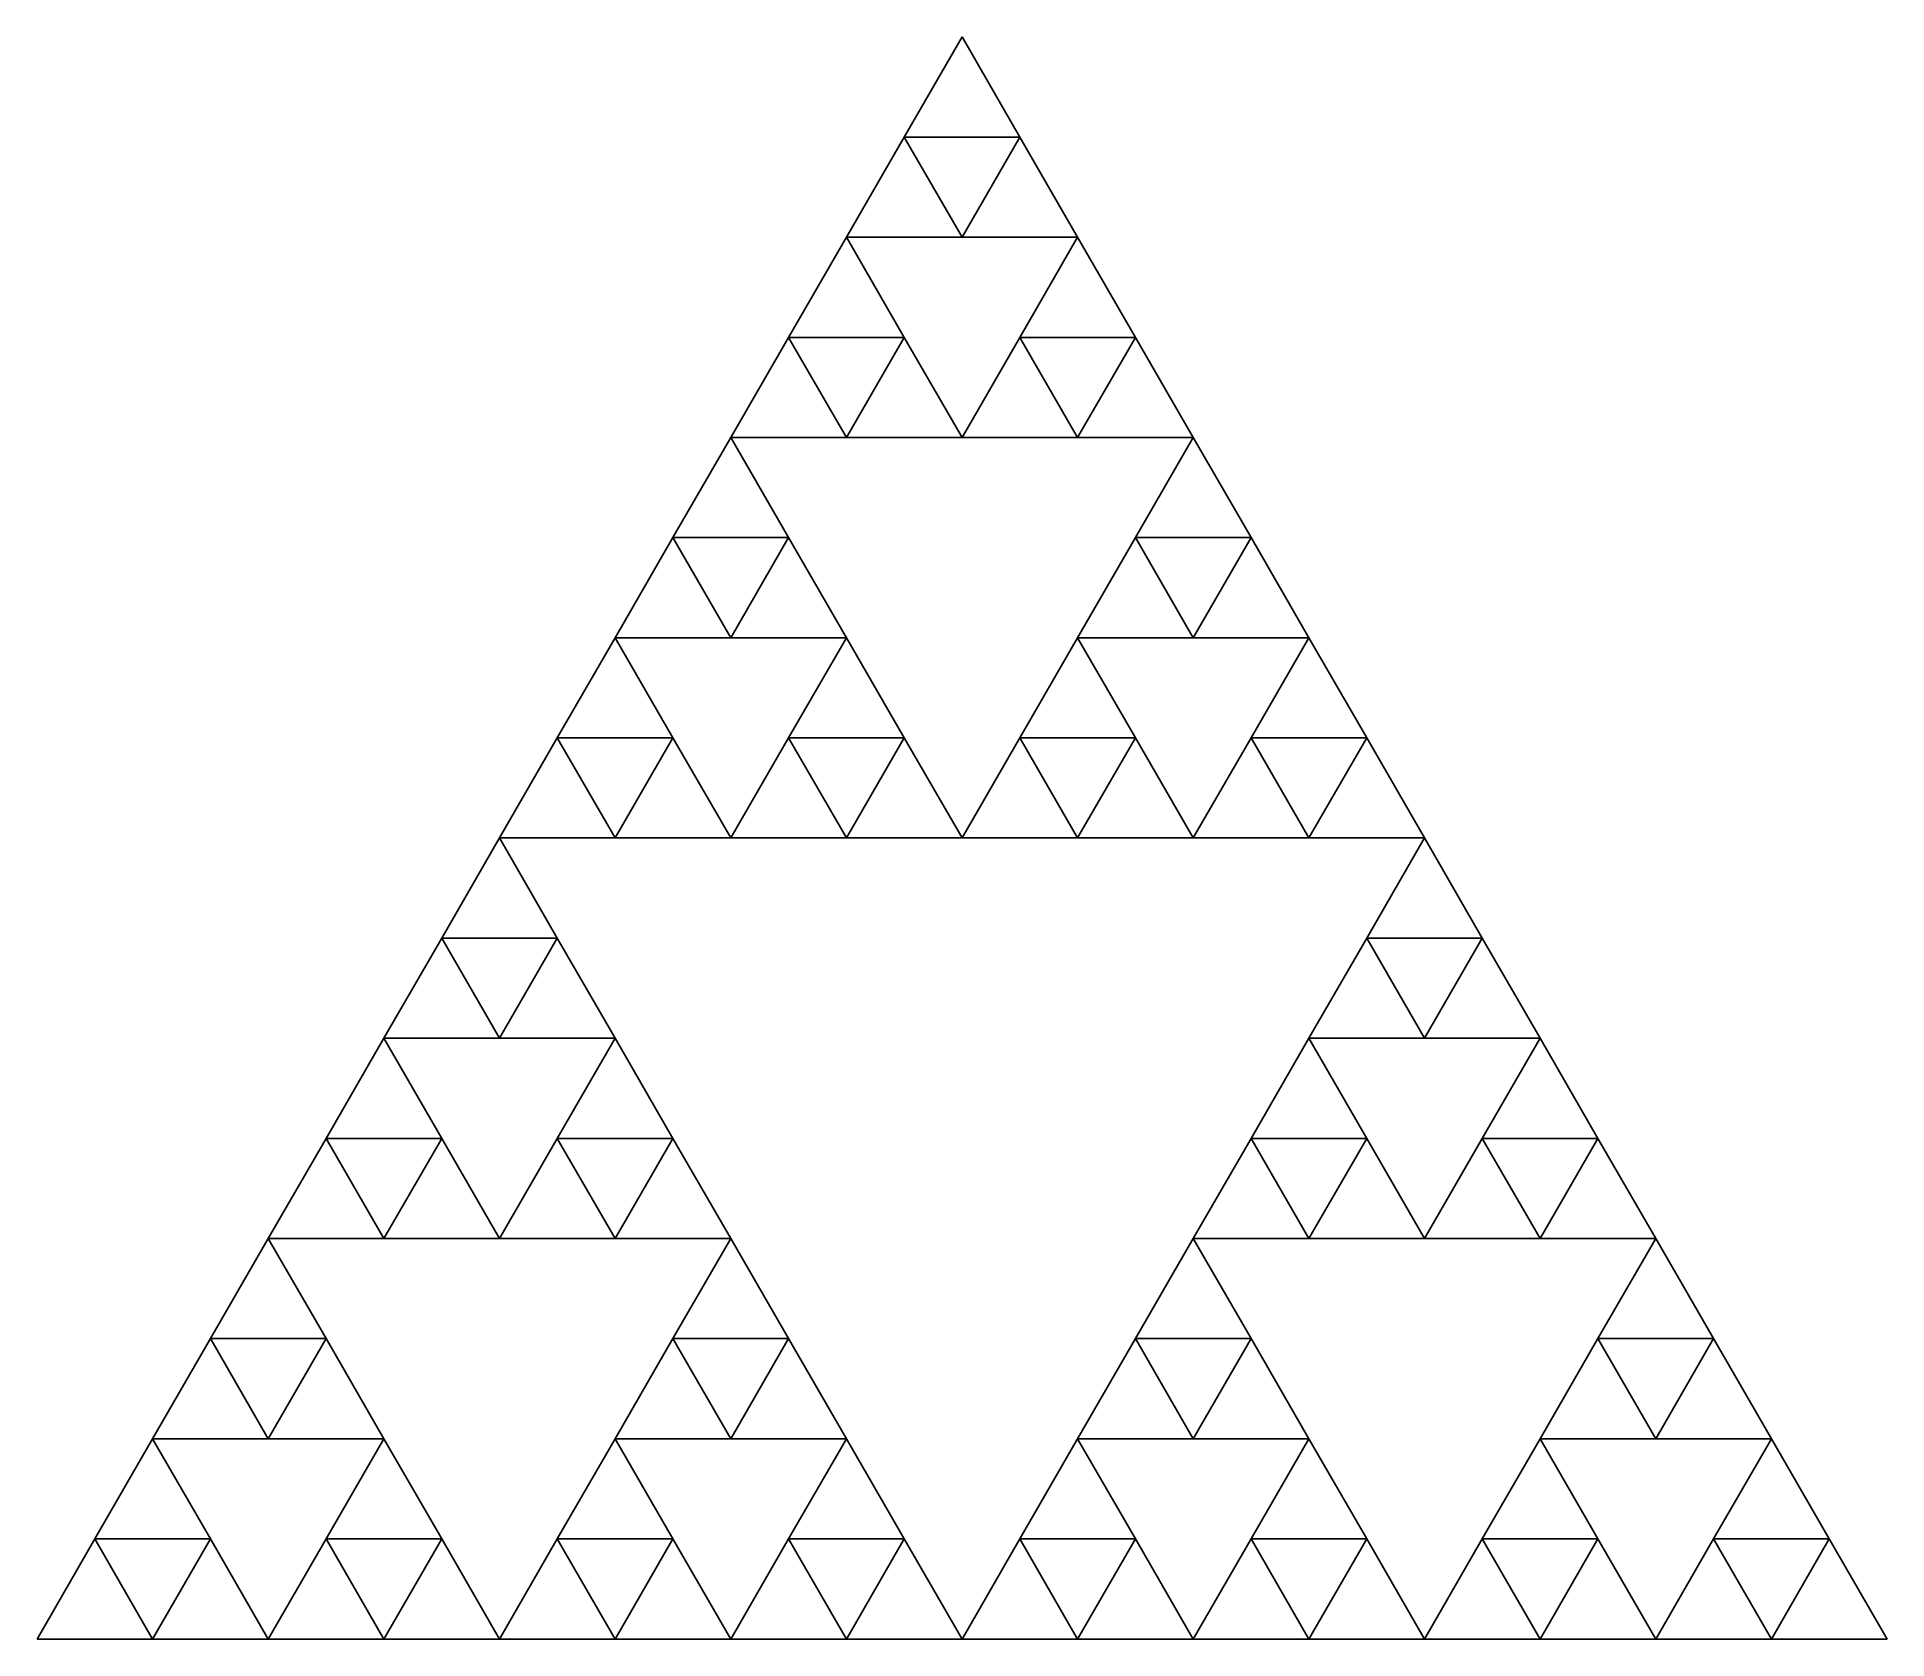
# Model space of a CAD drawing. Header units: metres. Extents: x -50 to 50, y -29 to 58.
import ezdxf

# ---------------------------------------------------------------- set-up
doc = ezdxf.new("R2010")
doc.units = ezdxf.units.M

msp = doc.modelspace()

# ---------------------------------------------------------------- linework, layer by layer
for p, q in [((0, 57.735), (-3.125, 52.3224)), ((3.125, 52.3224), (0, 57.735)), ((-3.125, 52.3224), (-6.25, 46.9097)), ((0, 46.9097), (-3.125, 52.3224)), ((-3.125, 52.3224), (3.125, 52.3224)), ((3.125, 52.3224), (0, 46.9097)), ((6.25, 46.9097), (3.125, 52.3224)), ((-6.25, 46.9097), (-9.375, 41.497)), ((-3.125, 41.497), (-6.25, 46.9097)), ((-6.25, 46.9097), (0, 46.9097)), ((0, 46.9097), (6.25, 46.9097)), ((6.25, 46.9097), (3.125, 41.497)), ((9.375, 41.497), (6.25, 46.9097)), ((-9.375, 41.497), (-12.5, 36.0844)), ((-6.25, 36.0844), (-9.375, 41.497)), ((-9.375, 41.497), (-3.125, 41.497)), ((-3.125, 41.497), (-6.25, 36.0844)), ((0, 36.0844), (-3.125, 41.497)), ((3.125, 41.497), (0, 36.0844)), ((6.25, 36.0844), (3.125, 41.497)), ((3.125, 41.497), (9.375, 41.497)), ((9.375, 41.497), (6.25, 36.0844)), ((12.5, 36.0844), (9.375, 41.497)), ((-12.5, 36.0844), (-15.625, 30.6717)), ((-9.375, 30.6717), (-12.5, 36.0844)), ((-12.5, 36.0844), (-6.25, 36.0844)), ((-6.25, 36.0844), (0, 36.0844)), ((0, 36.0844), (6.25, 36.0844)), ((6.25, 36.0844), (12.5, 36.0844)), ((12.5, 36.0844), (9.375, 30.6717)), ((15.625, 30.6717), (12.5, 36.0844)), ((-15.625, 30.6717), (-18.75, 25.2591)), ((-12.5, 25.2591), (-15.625, 30.6717)), ((-15.625, 30.6717), (-9.375, 30.6717)), ((-9.375, 30.6717), (-12.5, 25.2591)), ((-6.25, 25.2591), (-9.375, 30.6717)), ((9.375, 30.6717), (6.25, 25.2591)), ((12.5, 25.2591), (9.375, 30.6717)), ((9.375, 30.6717), (15.625, 30.6717)), ((15.625, 30.6717), (12.5, 25.2591)), ((18.75, 25.2591), (15.625, 30.6717)), ((-18.75, 25.2591), (-21.875, 19.8464)), ((-15.625, 19.8464), (-18.75, 25.2591)), ((-18.75, 25.2591), (-12.5, 25.2591)), ((-12.5, 25.2591), (-6.25, 25.2591)), ((-6.25, 25.2591), (-9.375, 19.8464)), ((-3.125, 19.8464), (-6.25, 25.2591)), ((6.25, 25.2591), (3.125, 19.8464)), ((9.375, 19.8464), (6.25, 25.2591)), ((6.25, 25.2591), (12.5, 25.2591)), ((12.5, 25.2591), (18.75, 25.2591)), ((18.75, 25.2591), (15.625, 19.8464)), ((21.875, 19.8464), (18.75, 25.2591)), ((-21.875, 19.8464), (-25, 14.4338)), ((-18.75, 14.4338), (-21.875, 19.8464)), ((-21.875, 19.8464), (-15.625, 19.8464)), ((-15.625, 19.8464), (-18.75, 14.4338)), ((-12.5, 14.4338), (-15.625, 19.8464)), ((-9.375, 19.8464), (-12.5, 14.4338)), ((-6.25, 14.4338), (-9.375, 19.8464)), ((-9.375, 19.8464), (-3.125, 19.8464)), ((-3.125, 19.8464), (-6.25, 14.4338)), ((0, 14.4338), (-3.125, 19.8464)), ((3.125, 19.8464), (0, 14.4338)), ((6.25, 14.4338), (3.125, 19.8464)), ((3.125, 19.8464), (9.375, 19.8464)), ((9.375, 19.8464), (6.25, 14.4338)), ((12.5, 14.4338), (9.375, 19.8464)), ((15.625, 19.8464), (12.5, 14.4338)), ((18.75, 14.4338), (15.625, 19.8464)), ((15.625, 19.8464), (21.875, 19.8464)), ((21.875, 19.8464), (18.75, 14.4338)), ((25, 14.4338), (21.875, 19.8464)), ((-25, 14.4338), (-28.125, 9.0211)), ((-21.875, 9.0211), (-25, 14.4338)), ((-25, 14.4338), (-18.75, 14.4338)), ((-18.75, 14.4338), (-12.5, 14.4338)), ((-12.5, 14.4338), (-6.25, 14.4338)), ((-6.25, 14.4338), (0, 14.4338)), ((0, 14.4338), (6.25, 14.4338)), ((6.25, 14.4338), (12.5, 14.4338)), ((12.5, 14.4338), (18.75, 14.4338)), ((18.75, 14.4338), (25, 14.4338)), ((25, 14.4338), (21.875, 9.0211)), ((28.125, 9.0211), (25, 14.4338)), ((-28.125, 9.0211), (-31.25, 3.60844)), ((-25, 3.60844), (-28.125, 9.0211)), ((-28.125, 9.0211), (-21.875, 9.0211)), ((-21.875, 9.0211), (-25, 3.60844)), ((-18.75, 3.60844), (-21.875, 9.0211)), ((21.875, 9.0211), (18.75, 3.60844)), ((25, 3.60844), (21.875, 9.0211)), ((21.875, 9.0211), (28.125, 9.0211)), ((28.125, 9.0211), (25, 3.60844)), ((31.25, 3.60844), (28.125, 9.0211)), ((-31.25, 3.60844), (-34.375, -1.80422)), ((-28.125, -1.80422), (-31.25, 3.60844)), ((-31.25, 3.60844), (-25, 3.60844)), ((-25, 3.60844), (-18.75, 3.60844)), ((-18.75, 3.60844), (-21.875, -1.80422)), ((-15.625, -1.80422), (-18.75, 3.60844)), ((18.75, 3.60844), (15.625, -1.80422)), ((21.875, -1.80422), (18.75, 3.60844)), ((18.75, 3.60844), (25, 3.60844)), ((25, 3.60844), (31.25, 3.60844)), ((31.25, 3.60844), (28.125, -1.80422)), ((34.375, -1.80422), (31.25, 3.60844)), ((-34.375, -1.80422), (-37.5, -7.21688)), ((-31.25, -7.21688), (-34.375, -1.80422)), ((-34.375, -1.80422), (-28.125, -1.80422)), ((-28.125, -1.80422), (-31.25, -7.21688)), ((-25, -7.21688), (-28.125, -1.80422)), ((-21.875, -1.80422), (-25, -7.21688)), ((-18.75, -7.21688), (-21.875, -1.80422)), ((-21.875, -1.80422), (-15.625, -1.80422)), ((-15.625, -1.80422), (-18.75, -7.21688)), ((-12.5, -7.21688), (-15.625, -1.80422)), ((15.625, -1.80422), (12.5, -7.21688)), ((18.75, -7.21688), (15.625, -1.80422)), ((15.625, -1.80422), (21.875, -1.80422)), ((21.875, -1.80422), (18.75, -7.21688)), ((25, -7.21688), (21.875, -1.80422)), ((28.125, -1.80422), (25, -7.21688)), ((31.25, -7.21688), (28.125, -1.80422)), ((28.125, -1.80422), (34.375, -1.80422)), ((34.375, -1.80422), (31.25, -7.21688)), ((37.5, -7.21688), (34.375, -1.80422)), ((-37.5, -7.21688), (-40.625, -12.6295)), ((-34.375, -12.6295), (-37.5, -7.21688)), ((-37.5, -7.21688), (-31.25, -7.21688)), ((-31.25, -7.21688), (-25, -7.21688)), ((-25, -7.21688), (-18.75, -7.21688)), ((-18.75, -7.21688), (-12.5, -7.21688)), ((-12.5, -7.21688), (-15.625, -12.6295)), ((-9.375, -12.6295), (-12.5, -7.21688)), ((12.5, -7.21688), (9.375, -12.6295)), ((15.625, -12.6295), (12.5, -7.21688)), ((12.5, -7.21688), (18.75, -7.21688)), ((18.75, -7.21688), (25, -7.21688)), ((25, -7.21688), (31.25, -7.21688)), ((31.25, -7.21688), (37.5, -7.21688)), ((37.5, -7.21688), (34.375, -12.6295)), ((40.625, -12.6295), (37.5, -7.21688)), ((-40.625, -12.6295), (-43.75, -18.0422)), ((-37.5, -18.0422), (-40.625, -12.6295)), ((-40.625, -12.6295), (-34.375, -12.6295)), ((-34.375, -12.6295), (-37.5, -18.0422)), ((-31.25, -18.0422), (-34.375, -12.6295)), ((-15.625, -12.6295), (-18.75, -18.0422)), ((-12.5, -18.0422), (-15.625, -12.6295)), ((-15.625, -12.6295), (-9.375, -12.6295)), ((-9.375, -12.6295), (-12.5, -18.0422)), ((-6.25, -18.0422), (-9.375, -12.6295)), ((9.375, -12.6295), (6.25, -18.0422)), ((12.5, -18.0422), (9.375, -12.6295)), ((9.375, -12.6295), (15.625, -12.6295)), ((15.625, -12.6295), (12.5, -18.0422)), ((18.75, -18.0422), (15.625, -12.6295)), ((34.375, -12.6295), (31.25, -18.0422)), ((37.5, -18.0422), (34.375, -12.6295)), ((34.375, -12.6295), (40.625, -12.6295)), ((40.625, -12.6295), (37.5, -18.0422)), ((43.75, -18.0422), (40.625, -12.6295)), ((-43.75, -18.0422), (-46.875, -23.4549)), ((-40.625, -23.4549), (-43.75, -18.0422)), ((-43.75, -18.0422), (-37.5, -18.0422)), ((-37.5, -18.0422), (-31.25, -18.0422)), ((-31.25, -18.0422), (-34.375, -23.4549)), ((-28.125, -23.4549), (-31.25, -18.0422)), ((-18.75, -18.0422), (-21.875, -23.4549)), ((-15.625, -23.4549), (-18.75, -18.0422)), ((-18.75, -18.0422), (-12.5, -18.0422)), ((-12.5, -18.0422), (-6.25, -18.0422)), ((-6.25, -18.0422), (-9.375, -23.4549)), ((-3.125, -23.4549), (-6.25, -18.0422)), ((6.25, -18.0422), (3.125, -23.4549)), ((9.375, -23.4549), (6.25, -18.0422)), ((6.25, -18.0422), (12.5, -18.0422)), ((12.5, -18.0422), (18.75, -18.0422)), ((18.75, -18.0422), (15.625, -23.4549)), ((21.875, -23.4549), (18.75, -18.0422)), ((31.25, -18.0422), (28.125, -23.4549)), ((34.375, -23.4549), (31.25, -18.0422)), ((31.25, -18.0422), (37.5, -18.0422)), ((37.5, -18.0422), (43.75, -18.0422)), ((43.75, -18.0422), (40.625, -23.4549)), ((46.875, -23.4549), (43.75, -18.0422)), ((-46.875, -23.4549), (-50, -28.8675)), ((-43.75, -28.8675), (-46.875, -23.4549)), ((-46.875, -23.4549), (-40.625, -23.4549)), ((-40.625, -23.4549), (-43.75, -28.8675)), ((-37.5, -28.8675), (-40.625, -23.4549)), ((-34.375, -23.4549), (-37.5, -28.8675)), ((-31.25, -28.8675), (-34.375, -23.4549)), ((-34.375, -23.4549), (-28.125, -23.4549)), ((-28.125, -23.4549), (-31.25, -28.8675)), ((-25, -28.8675), (-28.125, -23.4549)), ((-21.875, -23.4549), (-25, -28.8675)), ((-18.75, -28.8675), (-21.875, -23.4549)), ((-21.875, -23.4549), (-15.625, -23.4549)), ((-15.625, -23.4549), (-18.75, -28.8675)), ((-12.5, -28.8675), (-15.625, -23.4549)), ((-9.375, -23.4549), (-12.5, -28.8675)), ((-6.25, -28.8675), (-9.375, -23.4549)), ((-9.375, -23.4549), (-3.125, -23.4549)), ((-3.125, -23.4549), (-6.25, -28.8675)), ((0, -28.8675), (-3.125, -23.4549)), ((3.125, -23.4549), (0, -28.8675)), ((6.25, -28.8675), (3.125, -23.4549)), ((3.125, -23.4549), (9.375, -23.4549)), ((9.375, -23.4549), (6.25, -28.8675)), ((12.5, -28.8675), (9.375, -23.4549)), ((15.625, -23.4549), (12.5, -28.8675)), ((18.75, -28.8675), (15.625, -23.4549)), ((15.625, -23.4549), (21.875, -23.4549)), ((21.875, -23.4549), (18.75, -28.8675)), ((25, -28.8675), (21.875, -23.4549)), ((28.125, -23.4549), (25, -28.8675)), ((31.25, -28.8675), (28.125, -23.4549)), ((28.125, -23.4549), (34.375, -23.4549)), ((34.375, -23.4549), (31.25, -28.8675)), ((37.5, -28.8675), (34.375, -23.4549)), ((40.625, -23.4549), (37.5, -28.8675)), ((43.75, -28.8675), (40.625, -23.4549)), ((40.625, -23.4549), (46.875, -23.4549)), ((46.875, -23.4549), (43.75, -28.8675)), ((50, -28.8675), (46.875, -23.4549)), ((-50, -28.8675), (-43.75, -28.8675)), ((-43.75, -28.8675), (-37.5, -28.8675)), ((-37.5, -28.8675), (-31.25, -28.8675)), ((-31.25, -28.8675), (-25, -28.8675)), ((-25, -28.8675), (-18.75, -28.8675)), ((-18.75, -28.8675), (-12.5, -28.8675)), ((-12.5, -28.8675), (-6.25, -28.8675)), ((-6.25, -28.8675), (0, -28.8675)), ((0, -28.8675), (6.25, -28.8675)), ((6.25, -28.8675), (12.5, -28.8675)), ((12.5, -28.8675), (18.75, -28.8675)), ((18.75, -28.8675), (25, -28.8675)), ((25, -28.8675), (31.25, -28.8675)), ((31.25, -28.8675), (37.5, -28.8675)), ((37.5, -28.8675), (43.75, -28.8675)), ((43.75, -28.8675), (50, -28.8675))]:
    msp.add_line(p, q)

doc.saveas('drawing.dxf')
